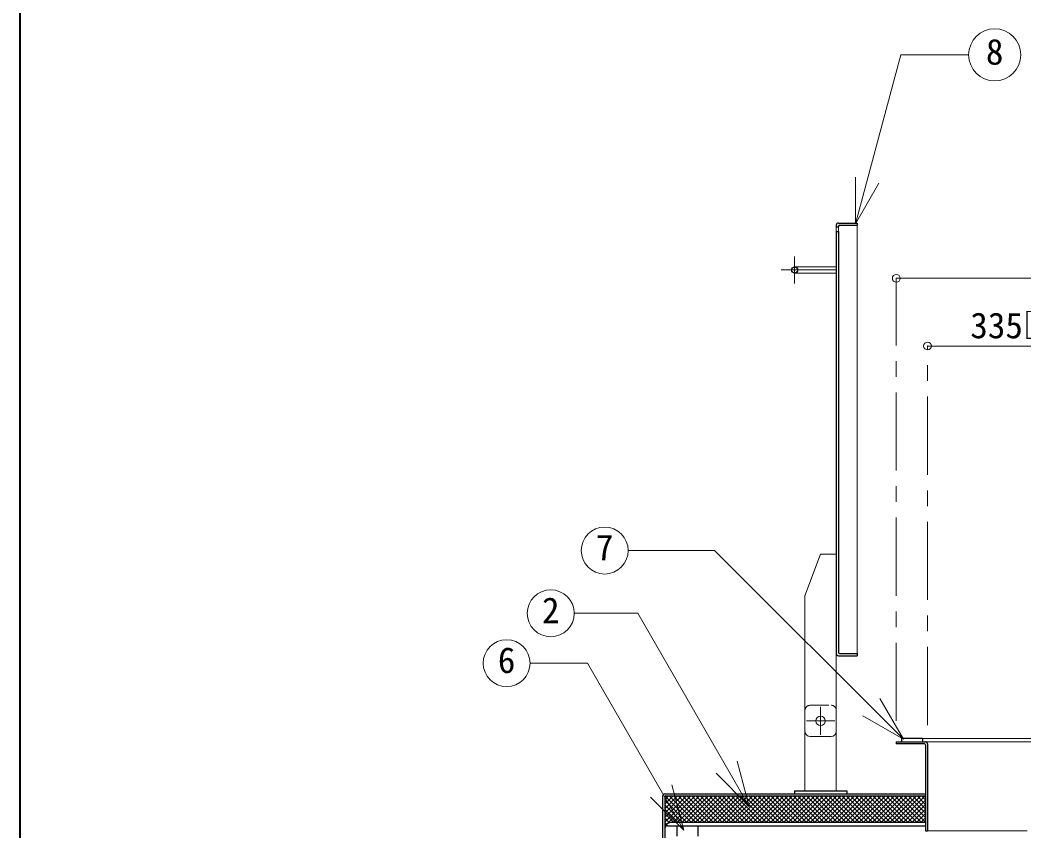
# Model space of a CAD drawing. Units: millimetres at full size, sheet at 1:15; details may follow other scales. Extents: x -3184 to 2891, y -2037 to 2178.
# Drawn here: x -3184 to -2222, y -358 to 420 of the extents above; entities that cross this region are included whole.
import ezdxf
from ezdxf.enums import TextEntityAlignment as Align

# ---------------------------------------------------------------- set-up
doc = ezdxf.new("R2010")
doc.units = ezdxf.units.MM
doc.header["$LTSCALE"] = 15
doc.header["$PDMODE"] = 32
doc.header["$PDSIZE"] = 7.5
doc.linetypes.add('CHAIN1', pattern=[8, 5, -1, 1, -1])
doc.linetypes.add('DASHED1', pattern=[1.8, 1.2, -0.6])
doc.layers.add('0-0', color=7, linetype='Continuous', lineweight=18)
doc.styles.add('ＭＳ ゴシック', font='')
doc.styles.get('ＭＳ ゴシック').set_extended_font_data('MS Gothic')

msp = doc.modelspace()

# ---------------------------------------------------------------- linework, layer by layer
at = {"layer": '0-0', "color": 1, "lineweight": 40}
msp.add_line((-3184.2, -2037.13), (-3184.2, 2177.87), dxfattribs=at)
at = {"layer": '0-0'}
for p, q in [((-2383.26, 223.99), (-2339.8, 386.18)), ((-2274.83, 386.18), (-2339.8, 386.18)), ((-2383.26, 223.99), (-2383.26, 268.99)), ((-2383.26, 223.99), (-2360.76, 262.96)), ((-2401.7, 221.12), (-2401.7, 216.62)), ((-2399.7, 221.12), (-2399.7, 216.62)), ((-2441.7, 182.87), (-2401.7, 182.87)), ((-2441.7, 176.87), (-2401.7, 176.87)), ((-2416.7, -92.63), (-2431.7, -132.63)), ((-2416.7, -92.63), (-2401.7, -92.63)), ((-2431.7, -262.63), (-2431.7, -132.63)), ((-2592.01, -149.46), (-2652.91, -149.46)), ((-2485.13, -334.59), (-2592.01, -149.46)), ((-2401.7, -262.63), (-2401.7, -188.13)), ((-2640.35, -197.29), (-2695.23, -197.29)), ((-2547.84, -357.53), (-2640.35, -197.29)), ((-2337.37, -270.21), (-2359.87, -231.24)), ((-2337.37, -270.21), (-2376.34, -247.71)), ((-2406.7, -267.63), (-2426.7, -267.63)), ((-2485.13, -334.59), (-2496.78, -291.12)), ((-2485.13, -334.59), (-2516.95, -302.77)), ((-2547.84, -357.53), (-2559.48, -314.07)), ((-2547.84, -357.53), (-2579.66, -325.71))]:
    msp.add_line(p, q, dxfattribs=at)
at = {"layer": '0-0', "color": 5, "lineweight": 25}
for p, q in [((-2401.7, 222.87), (-2401.7, 221.12)), ((-2399.7, 224.87), (-2381.7, 224.87)), ((-2399.7, 221.87), (-2399.7, 221.12)), ((-2398.7, 222.87), (-2381.7, 222.87)), ((-2381.7, 224.87), (-2381.7, 222.87)), ((-2401.7, 221.12), (-2399.7, 221.12)), ((-2401.7, 216.62), (-2399.7, 216.62)), ((-2401.7, 216.62), (-2401.7, -188.13)), ((-2399.7, 216.62), (-2399.7, -187.13)), ((-2399.7, -190.13), (-2381.7, -190.13)), ((-2398.7, -188.13), (-2381.7, -188.13)), ((-2381.7, -188.13), (-2381.7, -190.13)), ((-2344.2, -272.63), (-2344.2, -274.63)), ((-2344.2, -272.63), (-2316.2, -272.63)), ((-2317.2, -274.63), (-2344.2, -274.63)), ((-2339.2, -269.63), (-2339.2, -272.63)), ((-2319.2, -269.63), (-2339.2, -269.63)), ((-2319.2, -269.63), (-2319.2, -272.63)), ((-2316.2, -275.63), (-2316.2, -358.13)), ((-2314.2, -274.63), (-2314.2, -358.13)), ((-2568.2, -324.63), (-2568.2, -402.63)), ((-2566.2, -322.63), (-2316.2, -322.63)), ((-2566.2, -325.63), (-2566.2, -402.63)), ((-2565.2, -324.63), (-2316.2, -324.63)), ((-2441.7, -319.63), (-2441.7, -322.63)), ((-2563.2, -353.13), (-2316.2, -353.13)), ((-2316.2, -350.13), (-2560.2, -350.13)), ((-2554.2, -363.13), (-2554.2, -353.13)), ((-2534.2, -363.13), (-2534.2, -353.13)), ((-2316.2, -358.13), (-2314.2, -358.13))]:
    msp.add_line(p, q, dxfattribs=at)
at = {"layer": '0-0', "color": 4, "lineweight": 9}
for p, q in [((-2381.7, 222.87), (-2381.7, -188.13)), ((-2344.2, 171.87), (-1949.2, 171.87)), ((-1979.2, 106.87), (-2314.2, 106.87)), ((-2431.7, -262.63), (-2431.7, -319.63)), ((-2401.7, -262.63), (-2401.7, -319.63)), ((-2162.53, -269.63), (-2319.2, -269.63)), ((-2164.01, -272.63), (-2316.2, -272.63)), ((-2566.2, -328.41), (-2562.42, -324.63)), ((-2566.2, -332.65), (-2558.18, -324.63)), ((-2566.2, -336.89), (-2553.94, -324.63)), ((-2566.2, -341.14), (-2549.7, -324.63)), ((-2566.2, -345.38), (-2545.45, -324.63)), ((-2566.2, -349.62), (-2541.21, -324.63)), ((-2565.87, -324.88), (-2540.62, -350.13)), ((-2563.38, -351.04), (-2536.97, -324.63)), ((-2561.88, -324.63), (-2536.38, -350.13)), ((-2558.23, -350.13), (-2532.73, -324.63)), ((-2557.63, -324.63), (-2532.13, -350.13)), ((-2553.98, -350.13), (-2528.48, -324.63)), ((-2553.39, -324.63), (-2527.89, -350.13)), ((-2549.74, -350.13), (-2524.24, -324.63)), ((-2549.15, -324.63), (-2523.65, -350.13)), ((-2545.5, -350.13), (-2520, -324.63)), ((-2544.91, -324.63), (-2519.41, -350.13)), ((-2541.25, -350.13), (-2515.75, -324.63)), ((-2540.66, -324.63), (-2515.16, -350.13)), ((-2537.01, -350.13), (-2511.51, -324.63)), ((-2536.42, -324.63), (-2510.92, -350.13)), ((-2532.77, -350.13), (-2507.27, -324.63)), ((-2532.18, -324.63), (-2506.68, -350.13)), ((-2528.53, -350.13), (-2503.03, -324.63)), ((-2527.94, -324.63), (-2502.44, -350.13)), ((-2524.28, -350.13), (-2498.78, -324.63)), ((-2523.69, -324.63), (-2498.19, -350.13)), ((-2520.04, -350.13), (-2494.54, -324.63)), ((-2519.45, -324.63), (-2493.95, -350.13)), ((-2515.8, -350.13), (-2490.3, -324.63)), ((-2515.21, -324.63), (-2489.71, -350.13)), ((-2511.56, -350.13), (-2486.06, -324.63)), ((-2510.96, -324.63), (-2485.46, -350.13)), ((-2507.31, -350.13), (-2481.81, -324.63)), ((-2506.72, -324.63), (-2481.22, -350.13)), ((-2503.07, -350.13), (-2477.57, -324.63)), ((-2502.48, -324.63), (-2476.98, -350.13)), ((-2498.83, -350.13), (-2473.33, -324.63)), ((-2498.24, -324.63), (-2472.74, -350.13)), ((-2494.59, -350.13), (-2469.09, -324.63)), ((-2493.99, -324.63), (-2468.49, -350.13)), ((-2490.34, -350.13), (-2464.84, -324.63)), ((-2489.75, -324.63), (-2464.25, -350.13)), ((-2486.1, -350.13), (-2460.6, -324.63)), ((-2485.51, -324.63), (-2460.01, -350.13)), ((-2481.86, -350.13), (-2456.36, -324.63)), ((-2481.27, -324.63), (-2455.77, -350.13)), ((-2477.61, -350.13), (-2452.11, -324.63)), ((-2477.02, -324.63), (-2451.52, -350.13)), ((-2473.37, -350.13), (-2447.87, -324.63)), ((-2472.78, -324.63), (-2447.28, -350.13)), ((-2469.13, -350.13), (-2443.63, -324.63)), ((-2468.54, -324.63), (-2443.04, -350.13)), ((-2464.89, -350.13), (-2439.39, -324.63)), ((-2464.3, -324.63), (-2438.8, -350.13)), ((-2460.64, -350.13), (-2435.14, -324.63)), ((-2460.05, -324.63), (-2434.55, -350.13)), ((-2456.4, -350.13), (-2430.9, -324.63)), ((-2455.81, -324.63), (-2430.31, -350.13)), ((-2452.16, -350.13), (-2426.66, -324.63)), ((-2451.57, -324.63), (-2426.07, -350.13)), ((-2447.92, -350.13), (-2422.42, -324.63)), ((-2447.32, -324.63), (-2421.82, -350.13)), ((-2443.67, -350.13), (-2418.17, -324.63)), ((-2443.08, -324.63), (-2417.58, -350.13)), ((-2439.43, -350.13), (-2413.93, -324.63)), ((-2438.84, -324.63), (-2413.34, -350.13)), ((-2435.19, -350.13), (-2409.69, -324.63)), ((-2434.6, -324.63), (-2409.1, -350.13)), ((-2430.95, -350.13), (-2405.45, -324.63)), ((-2430.35, -324.63), (-2404.85, -350.13)), ((-2426.7, -350.13), (-2401.2, -324.63)), ((-2426.11, -324.63), (-2400.61, -350.13)), ((-2422.46, -350.13), (-2396.96, -324.63)), ((-2421.87, -324.63), (-2396.37, -350.13)), ((-2418.22, -350.13), (-2392.72, -324.63)), ((-2417.63, -324.63), (-2392.13, -350.13)), ((-2413.98, -350.13), (-2388.48, -324.63)), ((-2413.38, -324.63), (-2387.88, -350.13)), ((-2409.73, -350.13), (-2384.23, -324.63)), ((-2409.14, -324.63), (-2383.64, -350.13)), ((-2405.49, -350.13), (-2379.99, -324.63)), ((-2404.9, -324.63), (-2379.4, -350.13)), ((-2401.25, -350.13), (-2375.75, -324.63)), ((-2400.66, -324.63), (-2375.16, -350.13)), ((-2397, -350.13), (-2371.5, -324.63)), ((-2396.41, -324.63), (-2370.91, -350.13)), ((-2392.76, -350.13), (-2367.26, -324.63)), ((-2392.17, -324.63), (-2366.67, -350.13)), ((-2388.52, -350.13), (-2363.02, -324.63)), ((-2387.93, -324.63), (-2362.43, -350.13)), ((-2384.28, -350.13), (-2358.78, -324.63)), ((-2383.69, -324.63), (-2358.19, -350.13)), ((-2380.03, -350.13), (-2354.53, -324.63)), ((-2379.44, -324.63), (-2353.94, -350.13)), ((-2375.79, -350.13), (-2350.29, -324.63)), ((-2375.2, -324.63), (-2349.7, -350.13)), ((-2371.55, -350.13), (-2346.05, -324.63)), ((-2370.96, -324.63), (-2345.46, -350.13)), ((-2367.31, -350.13), (-2341.81, -324.63)), ((-2366.71, -324.63), (-2341.21, -350.13)), ((-2363.06, -350.13), (-2337.56, -324.63)), ((-2362.47, -324.63), (-2336.97, -350.13)), ((-2358.82, -350.13), (-2333.32, -324.63)), ((-2358.23, -324.63), (-2332.73, -350.13)), ((-2354.58, -350.13), (-2329.08, -324.63)), ((-2353.99, -324.63), (-2328.49, -350.13)), ((-2350.34, -350.13), (-2324.84, -324.63)), ((-2349.74, -324.63), (-2324.24, -350.13)), ((-2346.09, -350.13), (-2320.59, -324.63)), ((-2345.5, -324.63), (-2320, -350.13)), ((-2341.85, -350.13), (-2316.35, -324.63)), ((-2341.26, -324.63), (-2316.2, -349.69)), ((-2337.02, -324.63), (-2316.2, -345.44)), ((-2332.77, -324.63), (-2316.2, -341.2)), ((-2328.53, -324.63), (-2316.2, -336.96)), ((-2324.29, -324.63), (-2316.2, -332.72)), ((-2320.05, -324.63), (-2316.2, -328.47)), ((-2566.2, -328.79), (-2544.86, -350.13)), ((-2566.2, -333.03), (-2549.1, -350.13)), ((-2337.61, -350.13), (-2316.2, -328.72)), ((-2333.37, -350.13), (-2316.2, -332.97)), ((-2566.2, -337.27), (-2553.35, -350.13)), ((-2566.2, -341.52), (-2557.59, -350.13)), ((-2566.2, -345.76), (-2561.8, -350.16)), ((-2329.12, -350.13), (-2316.2, -337.21)), ((-2324.88, -350.13), (-2316.2, -341.45)), ((-2320.64, -350.13), (-2316.2, -345.69)), ((-2566.2, -350), (-2564.38, -351.82)), ((-2566.2, -353.86), (-2565.29, -352.96)), ((-2566.2, -354.25), (-2565.97, -354.48)), ((-2316.39, -350.13), (-2316.2, -349.94)), ((-2218.8, -358.13), (-2314.2, -358.13))]:
    msp.add_line(p, q, dxfattribs=at)
at = {"layer": '0-0', "color": 4, "linetype": 'CHAIN1', "lineweight": 9}
for p, q in [((-2441.7, 192.87), (-2441.7, 166.87)), ((-2454.7, 179.87), (-2401.7, 179.87)), ((-2344.2, -252.63), (-2344.2, 171.87)), ((-2314.2, -256.63), (-2314.2, 106.87)), ((-2416.7, -239.13), (-2416.7, -266.13)), ((-2430.2, -252.63), (-2403.2, -252.63))]:
    msp.add_line(p, q, dxfattribs=at)
at = {"layer": '0-0', "color": 4, "linetype": 'DASHED1', "lineweight": 9}
msp.add_line((-2426.7, -237.63), (-2406.7, -237.63), dxfattribs=at)
at = {"layer": '0-0'}
msp.add_lwpolyline([(-2337.37, -270.21), (-2518.32, -89.26), (-2601.22, -89.26)], dxfattribs=at)
at = {"layer": '0-0', "color": 5, "lineweight": 25}
msp.add_lwpolyline([(-2441.7, -319.63), (-2391.7, -319.63), (-2391.7, -322.63)], dxfattribs=at)
at = {"layer": '0-0'}
for centre, radius in [((-2249.83, 386.18), 25), ((-2623.72, -89.26), 22.5), ((-2675.41, -149.46), 22.5), ((-2717.73, -197.29), 22.5), ((-2416.7, -252.63), 4.5)]:
    msp.add_circle(centre, radius, dxfattribs=at)
at = {"layer": '0-0', "color": 5, "lineweight": 25}
msp.add_circle((-2441.7, 179.87), 3, dxfattribs=at)
for centre, radius, start, end in [((-2399.7, 222.87), 2, 90, 180), ((-2398.7, 221.87), 1, 90, 180), ((-2399.7, -188.13), 2, 180, 270), ((-2398.7, -187.13), 1, 180, 270), ((-2317.2, -275.63), 1, 0, 90), ((-2316.2, -274.63), 2, 0, 90), ((-2566.2, -324.63), 2, 90, 180), ((-2565.2, -325.63), 1, 90, 180), ((-2560.2, -356.13), 6, 90, 180), ((-2563.2, -356.13), 3, 90, 180)]:
    msp.add_arc(centre, radius, start, end, dxfattribs=at)
at = {"layer": '0-0', "color": 4, "linetype": 'DASHED1', "lineweight": 9}
for centre, start, end in [((-2426.7, -242.63), 90, 180), ((-2406.7, -242.63), 0, 90)]:
    msp.add_arc(centre, 5, start, end, dxfattribs=at)
at = {"layer": '0-0'}
for centre, start, end in [((-2426.7, -262.63), 180, 270), ((-2406.7, -262.63), 270, 0)]:
    msp.add_arc(centre, 5, start, end, dxfattribs=at)
at = {"layer": '0-0', "color": 1}
for p in [(-2344.2, 171.87), (-2314.2, 106.87)]:
    msp.add_point(p, dxfattribs=at)

# ---------------------------------------------------------------- texts
at = {"layer": '0-0', "style": 'ＭＳ ゴシック'}
for s, p in [('8', (-2258.27, 369.31)), ('335□(開口寸法)', (-2273.26, 106.87)), ('7', (-2632.16, -106.14)), ('2', (-2683.85, -166.34)), ('6', (-2726.17, -214.17))]:
    msp.add_text(s, height=24.74, dxfattribs=at).set_placement(p, align=Align.BOTTOM_LEFT)

doc.saveas('drawing.dxf')
